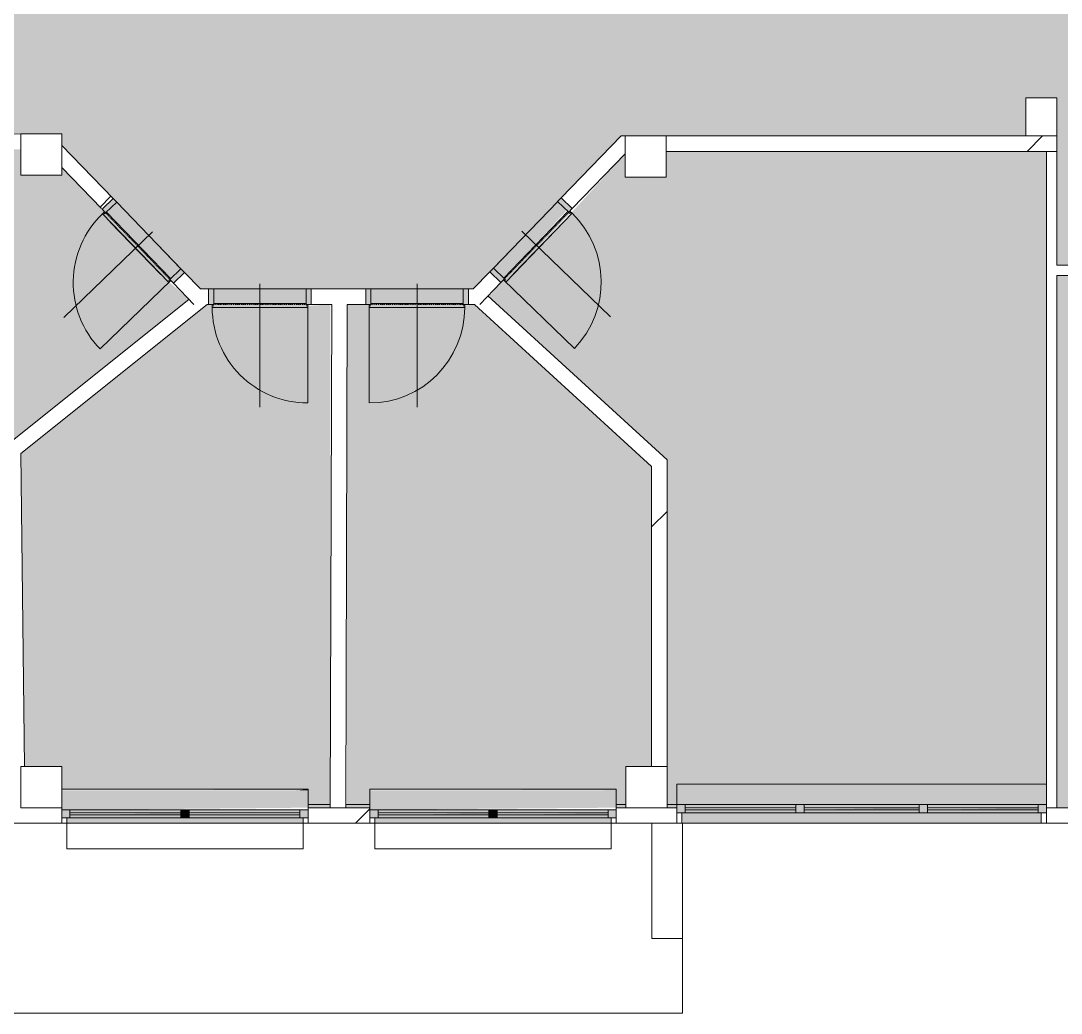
# Model space of a CAD drawing. Header units: millimetres. Extents: x -2861 to 222032, y -45352 to 20466.
# Drawn here: x 152210 to 162342, y -32078 to -22415 of the extents above; entities that cross this region are included whole.
import ezdxf

# ---------------------------------------------------------------- set-up
doc = ezdxf.new("R2010")
doc.units = ezdxf.units.MM
doc.linetypes.add('Čerchovaná se dvěma tečkami', pattern=[2.59, 1, -0.53, 0, -0.53, 0, -0.53])
for name, color, linetype, lineweight in [('A-DETL-THIN', 151, 'Continuous', 13), ('A-DOOR', 31, 'Continuous', 13), ('A-DOOR-FRAM', 31, 'Continuous', 25), ('A-FLOR', 192, 'Continuous', 13), ('A-GENM', 13, 'Continuous', 13), ('A-GLAZ', 151, 'Continuous', 13), ('A-WALL', 113, 'Continuous', 13), ('A-WALL-PATT', 111, 'Continuous', 35), ('Q-SPCQ', 91, 'Continuous', 13), ('S-COLS', 52, 'Continuous', 13)]:
    doc.layers.add(name, color=color, linetype=linetype, lineweight=lineweight)
pattern_1 = [(45, (92359, 0), (-4242.64, 4242.64), [])]

# ---------------------------------------------------------------- blocks, each defined once
blk = doc.blocks.new('DVERE_1k_oblozka - DD03_01_900x1970_koupelna-1549517-Mapka _ závislý 7')
at = {"layer": 'A-DOOR', "lineweight": 9}
h = blk.add_hatch(color=151, dxfattribs=at)
h.paths.add_polyline_path([(450, -72), (500, -72), (500, 78), (450, 78)])
h.paths.add_polyline_path([(-450, -72), (-450, 78), (-500, 78), (-500, -72)])
blk.add_hatch(color=151, dxfattribs=at).paths.add_polyline_path([(465, -102), (450, -62), (-450, -72), (-465, -102), (-118, -102)])
for p, q in [((0, 128), (0, -1072)), ((-500, 78), (-450, 78)), ((-500, -72), (-500, 78)), ((-450, 78), (-450, -72)), ((450, 78), (500, 78)), ((450, -72), (450, 78)), ((500, 78), (500, -72)), ((-450, -72), (-500, -72)), ((-465, -72), (-465, -1032)), ((-465, -87), (-450, -87)), ((-465, -102), (-465, -87)), ((-450, -62), (450, -62)), ((500, -72), (450, -72)), ((450, -87), (465, -87)), ((465, -102), (465, -72)), ((465, -87), (465, -102)), ((465, -102), (-465, -102)), ((355, -102), (-355, -102))]:
    blk.add_line(p, q, dxfattribs=at)
at = {"layer": 'A-DOOR', "linetype": 'Čerchovaná se dvěma tečkami', "lineweight": 9}
for p, q in [((-450, 78), (450, 78)), ((-450, -72), (450, -72))]:
    blk.add_line(p, q, dxfattribs=at)
at = {"layer": 'A-DOOR', "lineweight": 9}
blk.add_arc((-465, -102), 930, 270, 0, dxfattribs=at)
at = {"layer": 'A-DOOR-FRAM', "lineweight": 9}
for p, q in [((-500, 78), (-450, 78)), ((-450, 78), (-450, -72)), ((450, -72), (450, 78)), ((500, 78), (450, 78)), ((-450, -72), (-500, -72)), ((450, -72), (500, -72))]:
    blk.add_line(p, q, dxfattribs=at)
blk = doc.blocks.new('DVERE_1k_oblozka - DD03_01_900x1970_koupelna-1549516-Mapka _ závislý 7')
at = {"layer": 'A-DOOR', "lineweight": 9}
blk.add_hatch(color=151, dxfattribs=at).paths.add_polyline_path([(-465, 102), (-450, 62), (450, 72), (465, 102), (-385, 102)])
h = blk.add_hatch(color=151, dxfattribs=at)
h.paths.add_polyline_path([(-450, 72), (-500, 72), (-500, -78), (-450, -78)])
h.paths.add_polyline_path([(450, 72), (450, -78), (500, -78), (500, 72)])
for p, q in [((-465, 72), (-465, 1032)), ((0, -128), (0, 1072)), ((465, 102), (-465, 102)), ((-465, 102), (-465, 87)), ((355, 102), (-355, 102)), ((465, 87), (465, 102)), ((465, 102), (465, 72)), ((-450, 72), (-500, 72)), ((-500, 72), (-500, -78)), ((-465, 87), (-450, 87)), ((-450, -78), (-450, 72)), ((-450, 62), (450, 62)), ((450, 87), (465, 87)), ((500, 72), (450, 72)), ((450, 72), (450, -78)), ((500, -78), (500, 72)), ((-500, -78), (-450, -78)), ((450, -78), (500, -78))]:
    blk.add_line(p, q, dxfattribs=at)
at = {"layer": 'A-DOOR', "linetype": 'Čerchovaná se dvěma tečkami', "lineweight": 9}
for p, q in [((-450, 72), (450, 72)), ((-450, -78), (450, -78))]:
    blk.add_line(p, q, dxfattribs=at)
at = {"layer": 'A-DOOR', "lineweight": 9}
blk.add_arc((-465, 102), 930, 360, 90, dxfattribs=at)
at = {"layer": 'A-DOOR-FRAM', "lineweight": 9}
for p, q in [((-450, 72), (-500, 72)), ((-450, -78), (-450, 72)), ((450, 72), (450, -78)), ((450, 72), (500, 72)), ((-500, -78), (-450, -78)), ((500, -78), (450, -78))]:
    blk.add_line(p, q, dxfattribs=at)
blk = doc.blocks.new('DVERE_1k_oblozka - DD03_01_900x1970_koupelna-1549515-Mapka _ závislý 7')
at = {"layer": 'A-DOOR', "lineweight": 9}
h = blk.add_hatch(color=151, dxfattribs=at)
h.paths.add_polyline_path([(-500, -72), (-450, -72), (-450, 78), (-500, 78), (-500, -42)])
h.paths.add_polyline_path([(450, -72), (500, -72), (500, 78), (450, 78)])
blk.add_hatch(color=151, dxfattribs=at).paths.add_polyline_path([(-465, -102), (450, -87), (440, -62), (-450, -72), (-453, -90)])
for p, q in [((0, 128), (0, -1072)), ((-500, 78), (-450, 78)), ((-500, -72), (-500, 78)), ((-450, 78), (-450, -72)), ((450, 78), (500, 78)), ((450, -72), (450, 78)), ((500, 78), (500, -72)), ((-450, -72), (-500, -72)), ((-465, -72), (-465, -1032)), ((-465, -87), (-450, -87)), ((-465, -102), (-465, -87)), ((-465, -87), (-465, -102)), ((-450, -87), (-465, -87)), ((-450, -62), (450, -62)), ((-450, -87), (-450, -62)), ((450, -62), (450, -87)), ((500, -72), (450, -72)), ((450, -87), (465, -87)), ((465, -87), (450, -87)), ((465, -102), (465, -72)), ((465, -87), (465, -102)), ((465, -102), (465, -87)), ((465, -102), (-465, -102)), ((355, -102), (-355, -102))]:
    blk.add_line(p, q, dxfattribs=at)
at = {"layer": 'A-DOOR', "linetype": 'Čerchovaná se dvěma tečkami', "lineweight": 9}
for p, q in [((-450, 78), (450, 78)), ((-450, -72), (450, -72))]:
    blk.add_line(p, q, dxfattribs=at)
at = {"layer": 'A-DOOR', "lineweight": 9}
blk.add_arc((-465, -102), 930, 270, 0, dxfattribs=at)
at = {"layer": 'A-DOOR-FRAM', "lineweight": 9}
for p, q in [((-500, 78), (-450, 78)), ((-450, 78), (-450, -72)), ((450, -72), (450, 78)), ((500, 78), (450, 78)), ((-450, -72), (-500, -72)), ((450, -72), (500, -72))]:
    blk.add_line(p, q, dxfattribs=at)
blk = doc.blocks.new('DVERE_1k_oblozka - DD03_01_900x1970_koupelna-V61-Mapka _ závislý 7')
at = {"layer": 'A-DOOR', "lineweight": 9}
blk.add_hatch(color=151, dxfattribs=at).paths.add_polyline_path([(-465, 102), (-440, 62), (450, 72), (465, 102)])
h = blk.add_hatch(color=151, dxfattribs=at)
h.paths.add_polyline_path([(-500, 72), (-500, -78), (-450, -78), (-450, 72)])
h.paths.add_polyline_path([(450, 72), (450, -78), (500, -78), (500, 72)])
for p, q in [((-465, 72), (-465, 1032)), ((0, -128), (0, 1072)), ((465, 102), (-465, 102)), ((-465, 102), (-465, 87)), ((-465, 87), (-465, 102)), ((355, 102), (-355, 102)), ((465, 87), (465, 102)), ((465, 102), (465, 87)), ((465, 102), (465, 72)), ((-450, 72), (-500, 72)), ((-500, 72), (-500, -78)), ((-465, 87), (-450, 87)), ((-450, 87), (-465, 87)), ((-450, 87), (-450, 62)), ((-450, -78), (-450, 72)), ((-450, 62), (450, 62)), ((450, 62), (450, 87)), ((450, 87), (465, 87)), ((465, 87), (450, 87)), ((500, 72), (450, 72)), ((450, 72), (450, -78)), ((500, -78), (500, 65)), ((-500, -78), (-450, -78)), ((450, -78), (500, -78))]:
    blk.add_line(p, q, dxfattribs=at)
at = {"layer": 'A-DOOR', "linetype": 'Čerchovaná se dvěma tečkami', "lineweight": 9}
for p, q in [((-450, 72), (450, 72)), ((-450, -78), (450, -78))]:
    blk.add_line(p, q, dxfattribs=at)
at = {"layer": 'A-DOOR', "lineweight": 9}
blk.add_arc((-465, 102), 930, 360, 90, dxfattribs=at)
at = {"layer": 'A-DOOR-FRAM', "lineweight": 9}
for p, q in [((-450, 72), (-500, 72)), ((-450, -78), (-450, 72)), ((450, 72), (450, -78)), ((450, 72), (500, 72)), ((-500, -78), (-450, -78)), ((500, -78), (450, -78))]:
    blk.add_line(p, q, dxfattribs=at)
blk = doc.blocks.new('OKNO_3k_nadsvetlik - OKNO_3k_nadsvetlik_1850 x 1500-1975429-Mapka _ závislý 7')
at = {"layer": 'A-GLAZ', "lineweight": 9}
h = blk.add_hatch(color=256, dxfattribs=at)
h.paths.add_polyline_path([(1800, 25), (1800, 105), (1720, 105), (1720, 25)])
h.paths.add_polyline_path([(-1720, 25), (-1720, 105), (-1800, 100), (-1800, 25)])
h = blk.add_hatch(color=256, dxfattribs=at)
h.paths.add_polyline_path([(640, 25), (1720, 25), (1720, 55), (640, 55)])
h.paths.add_polyline_path([(-1367, 25), (-640, 25), (-640, 55), (-1720, 55), (-1720, 25)])
h.paths.add_polyline_path([(560, 25), (560, 55), (-560, 55), (-560, 25)])
h.paths.add_polyline_path([(-1367, 75), (-640, 75), (-640, 105), (-1720, 100), (-1720, 75)])
h.paths.add_polyline_path([(687, 75), (1720, 75), (1720, 105), (640, 105), (640, 75)])
h.paths.add_polyline_path([(560, 75), (560, 105), (-560, 105), (-560, 75)])
h = blk.add_hatch(color=256, dxfattribs=at)
h.paths.add_polyline_path([(-640, 25), (-560, 25), (-560, 105), (-640, 105)])
h.paths.add_polyline_path([(560, 25), (640, 25), (640, 105), (560, 105)])
h = blk.add_hatch(color=256, dxfattribs=at)
h.paths.add_polyline_path([(1720, 55), (1720, 75), (687, 55)])
h.paths.add_polyline_path([(560, 55), (560, 75), (-560, 55)])
at = {"layer": 'A-GLAZ', "color": 53, "lineweight": 9}
for p, q in [((-1800, 105), (-1720, 105)), ((-1800, 75), (-1800, 105)), ((-1720, 105), (-1720, 25)), ((-640, 105), (-560, 105)), ((-640, 25), (-640, 105)), ((-560, 105), (-560, 25)), ((560, 105), (640, 105)), ((560, 25), (560, 105)), ((640, 105), (640, 25)), ((1720, 105), (1800, 105)), ((1720, 25), (1720, 105)), ((-1800, 25), (-1750, 25)), ((-1720, 25), (-1800, 25)), ((-1750, 25), (-1750, -75)), ((-1720, 55), (-1720, 75)), ((-1720, 75), (-640, 75)), ((-640, 55), (-1720, 55)), ((-640, 75), (-640, 55)), ((-560, 25), (-640, 25)), ((-560, 55), (-560, 75)), ((-560, 75), (560, 75)), ((560, 55), (-560, 55)), ((560, 75), (560, 55)), ((640, 25), (560, 25)), ((640, 55), (640, 75)), ((640, 75), (1720, 75)), ((1720, 55), (640, 55)), ((1720, 75), (1720, 55)), ((1800, 25), (1720, 25)), ((1750, 25), (1800, 25)), ((1750, -75), (1750, 25))]:
    blk.add_line(p, q, dxfattribs=at)
at = {"layer": 'A-GLAZ', "color": 101, "lineweight": 9}
for p, q in [((-1720, 105), (-640, 105)), ((-560, 105), (560, 105)), ((640, 105), (1720, 105)), ((-640, 25), (-1720, 25)), ((560, 25), (-560, 25)), ((1720, 25), (640, 25))]:
    blk.add_line(p, q, dxfattribs=at)
at = {"layer": 'A-GLAZ', "color": 61, "lineweight": 9}
blk.add_line((1750, -76), (-1743, -76), dxfattribs=at)
at = {"layer": 'A-GLAZ', "color": 2, "lineweight": 9}
blk.add_line((1800, -76), (1750, -76), dxfattribs=at)
blk = doc.blocks.new('parapet s nosem_vnitní - parapet s nosem_vnitní-1280314-Mapka _ závislý 7')
at = {"layer": 'A-GENM', "lineweight": 9}
blk.add_hatch(color=151, dxfattribs=at).paths.add_polyline_path([(1720, 0), (1800, 0), (1800, 190), (-1800, 190), (-1800, 0), (687, 0)])
at = {"layer": 'A-GENM', "color": 101, "lineweight": 9}
for p, q in [((1800, 200), (-1800, 200)), ((-1800, 200), (-1800, 190)), ((1800, 200), (-1800, 200)), ((-1800, 0), (-1800, 190))]:
    blk.add_line(p, q, dxfattribs=at)
blk = doc.blocks.new('parapet_ext - parapet_ext-1802031-Mapka _ závislý 7')
at = {"layer": 'Q-SPCQ', "lineweight": 9}
blk.add_hatch(color=151, dxfattribs=at).paths.add_polyline_path([(560, -100), (1750, -100), (1750, 0), (-1750, 0), (-1743, -100), (-560, -100)])
at = {"layer": 'Q-SPCQ', "color": 101, "lineweight": 9}
blk.add_line((1750, -100), (-1743, -100), dxfattribs=at)
blk = doc.blocks.new('OKNO_2k_nadsvetlik - OKNO_2k_nadsvetlik 2400 x 1850-1972494-Mapka _ závislý 7')
at = {"layer": 'A-GLAZ', "lineweight": 9}
h = blk.add_hatch(color=256, dxfattribs=at)
h.paths.add_polyline_path([(1200, -25), (1196, 55), (1120, 55), (1120, -25), (1196, -25)])
h.paths.add_polyline_path([(-1200, -25), (-1120, -25), (-1120, 55), (-1200, 55)])
h = blk.add_hatch(color=256, dxfattribs=at)
h.paths.add_polyline_path([(-858, -25), (-40, -25), (-40, 5), (-1120, 5), (-1120, -25)])
h.paths.add_polyline_path([(1120, -25), (1120, 5), (40, 5), (40, -25), (169, -25)])
h.paths.add_polyline_path([(-1120, 25), (-40, 25), (-40, 55), (-1120, 55)])
h.paths.add_polyline_path([(40, 25), (1120, 25), (1120, 55), (40, 55)])
h = blk.add_hatch(color=256, dxfattribs=at)
h.paths.add_polyline_path([(-40, 5), (-40, 25), (-858, 5)])
h.paths.add_polyline_path([(1120, 5), (1120, 25), (169, 5)])
blk.add_hatch(color=256, dxfattribs=at).paths.add_polyline_path([(-40, -25), (40, -25), (40, 55), (-40, 55)])
for p, q in [((-1200, 55), (-1120, 55)), ((-1120, 55), (-1120, -25)), ((-1120, 55), (-40, 55)), ((-1120, 5), (-1120, 25)), ((-1120, 25), (-40, 25)), ((-40, 5), (-1120, 5)), ((-40, 55), (40, 55)), ((-40, -25), (-40, 55)), ((-40, 25), (-40, 5)), ((40, 55), (1120, 55)), ((40, 55), (40, -25)), ((40, 5), (40, 25)), ((40, 25), (1120, 25)), ((1120, 5), (40, 5)), ((1120, 55), (1200, 55)), ((1120, -25), (1120, 55)), ((1120, 25), (1120, 5)), ((-1200, -25), (-1150, -25)), ((-1120, -25), (-1200, -25)), ((-1150, -76), (-1200, -76)), ((-1150, -25), (-1150, -75)), ((-40, -25), (-1120, -25)), ((40, -25), (-40, -25)), ((1120, -25), (40, -25)), ((1200, -25), (1120, -25)), ((1150, -25), (1200, -25)), ((1150, -75), (1150, -25)), ((1200, -76), (1150, -76))]:
    blk.add_line(p, q, dxfattribs=at)
blk = doc.blocks.new('parapet s nosem_vnitní - parapet s nosem_vnitní-1280360-Mapka _ závislý 7')
at = {"layer": 'A-GENM', "lineweight": 9}
blk.add_hatch(color=151, dxfattribs=at).paths.add_polyline_path([(-1200, 0), (1200, 20), (1196, 190), (-1200, 190), (-1200, 20)])
for p, q in [((1200, 200), (-1200, 200)), ((-1200, 200), (-1200, 190)), ((1200, 200), (-1200, 200)), ((-1200, 20), (-1200, 190)), ((1200, 190), (1200, 200)), ((1200, 190), (1200, 20))]:
    blk.add_line(p, q, dxfattribs=at)
blk = doc.blocks.new('parapet_ext - parapet_ext-1802161-Mapka _ závislý 7')
at = {"layer": 'Q-SPCQ', "lineweight": 9}
blk.add_hatch(color=151, dxfattribs=at).paths.add_polyline_path([(1150, -50), (1150, 0), (-1150, 0), (-1150, -50), (1120, -50)])
for p, q in [((-1150, -300), (-1150, -51)), ((1150, -51), (1150, -300)), ((1150, -300), (-1150, -300))]:
    blk.add_line(p, q, dxfattribs=at)
blk = doc.blocks.new('OKNO_2k_nadsvetlik - OKNO_2k_nadsvetlik 2400 x 1850-V96-Mapka _ závislý 7')
at = {"layer": 'A-GLAZ', "lineweight": 9}
h = blk.add_hatch(color=256, dxfattribs=at)
h.paths.add_polyline_path([(-1120, -25), (-1120, 55), (-1200, 55), (-1200, -25)])
h.paths.add_polyline_path([(1120, -25), (1200, -25), (1200, 55), (1120, 55)])
h = blk.add_hatch(color=256, dxfattribs=at)
h.paths.add_polyline_path([(-938, -25), (-40, -25), (-40, 5), (-1120, 5), (-1120, -25)])
h.paths.add_polyline_path([(1120, -25), (1115, 5), (40, 5), (40, -25), (1115, -25)])
h.paths.add_polyline_path([(-1120, 25), (-40, 25), (-40, 55), (-1120, 55)])
h.paths.add_polyline_path([(40, 25), (1120, 25), (1115, 55), (40, 55)])
h = blk.add_hatch(color=256, dxfattribs=at)
h.paths.add_polyline_path([(-40, 5), (-40, 25), (-938, 5)])
h.paths.add_polyline_path([(1120, 5), (1115, 25), (1115, 5)])
blk.add_hatch(color=256, dxfattribs=at).paths.add_polyline_path([(-40, -25), (40, -25), (40, 55), (-40, 55)])
for p, q in [((-1200, 55), (-1120, 55)), ((-1120, 55), (-1120, -25)), ((-1120, 55), (-40, 55)), ((-1120, 5), (-1120, 25)), ((-1120, 25), (-40, 25)), ((-40, 5), (-1120, 5)), ((-40, 55), (40, 55)), ((-40, -25), (-40, 55)), ((-40, 25), (-40, 5)), ((40, 55), (1120, 55)), ((40, 55), (40, -25)), ((40, 5), (40, 25)), ((40, 25), (1120, 25)), ((1120, 5), (40, 5)), ((1120, 55), (1200, 55)), ((1120, -25), (1120, 55)), ((1120, 25), (1120, 5)), ((-1200, -25), (-1150, -25)), ((-1120, -25), (-1200, -25)), ((-1150, -76), (-1200, -76)), ((-1150, -25), (-1150, -75)), ((-40, -25), (-1120, -25)), ((40, -25), (-40, -25)), ((1120, -25), (40, -25)), ((1200, -25), (1120, -25)), ((1150, -25), (1200, -25)), ((1150, -75), (1150, -25)), ((1200, -76), (1150, -76))]:
    blk.add_line(p, q, dxfattribs=at)
blk = doc.blocks.new('parapet s nosem_vnitní - parapet s nosem_vnitní-V97-Mapka _ závislý 7')
at = {"layer": 'A-GENM', "lineweight": 9}
for points in [[(-938, 0), (1200, 20), (1200, 190), (-1199, 190), (-1199, 0), (-1120, 0)], [(1200, 190), (1200, 200), (1115, 190)]]:
    blk.add_hatch(color=151, dxfattribs=at).paths.add_polyline_path(points)
for p, q in [((1200, 200), (-1199, 200)), ((1200, 200), (-1199, 200)), ((1200, 190), (1200, 200)), ((1200, 190), (1200, 20))]:
    blk.add_line(p, q, dxfattribs=at)
blk = doc.blocks.new('Betonový čtvercový sloup - 400 x 400-1829111-Mapka _ závislý 7')
at = {"layer": 'S-COLS', "lineweight": 9}
h = blk.add_hatch(dxfattribs=at)
h.set_pattern_fill('FP_172', color=256, style=0, pattern_type=2)
h.set_pattern_definition([(45, (-65944, 29877), (-7184.2, 7184.2), []), (45, (-63071, 29877), (-7184.2, 7184.2), []), (45, (-57323, 29877), (-4310.5, 10057.9), [4064, -2032, 67.06, -1964.94])])
h.paths.add_polyline_path([(200, -200), (200, 200), (-200, 200), (-200, -200)])
for p, q in [((200, 200), (-200, 200)), ((-200, 200), (-200, -200)), ((200, -200), (200, 200)), ((-200, -200), (200, -200))]:
    blk.add_line(p, q, dxfattribs=at)
blk = doc.blocks.new('Betonový čtvercový sloup - 400 x 400-V174-Mapka _ závislý 7')
at = {"layer": 'S-COLS', "lineweight": 9}
h = blk.add_hatch(dxfattribs=at)
h.set_pattern_fill('FP_174', color=256, style=0, pattern_type=2)
h.set_pattern_definition([(45, (-60051, 29877), (-7184.2, 7184.2), []), (45, (-57177, 29877), (-7184.2, 7184.2), []), (45, (-51429, 29877), (-4310.5, 10057.9), [4064, -2032, 67.06, -1964.94])])
h.paths.add_polyline_path([(200, -200), (200, 200), (-200, 200), (-200, -200)])
for p, q in [((200, 200), (-200, 200)), ((-200, 200), (-200, -200)), ((200, -200), (200, 200)), ((-200, -200), (200, -200))]:
    blk.add_line(p, q, dxfattribs=at)
blk = doc.blocks.new('Betonový čtvercový sloup - 400 x 400-V175-Mapka _ závislý 7')
at = {"layer": 'S-COLS', "lineweight": 9}
h = blk.add_hatch(dxfattribs=at)
h.set_pattern_fill('FP_175', color=256, style=0, pattern_type=2)
h.set_pattern_definition([(45, (-65937, 23737), (-7184.2, 7184.2), []), (45, (-63063, 23737), (-7184.2, 7184.2), []), (45, (-57316, 23737), (-4310.5, 10057.9), [4064, -2032, 67.06, -1964.94])])
h.paths.add_polyline_path([(200, -200), (200, 200), (-200, 200), (-200, -200)])
for p, q in [((200, 200), (-200, 200)), ((-200, 200), (-200, -200)), ((200, -200), (200, 200)), ((-200, -200), (200, -200))]:
    blk.add_line(p, q, dxfattribs=at)
blk = doc.blocks.new('Betonový čtvercový sloup - 400 x 400-V176-Mapka _ závislý 7')
at = {"layer": 'S-COLS', "lineweight": 9}
h = blk.add_hatch(dxfattribs=at)
h.set_pattern_fill('FP_176', color=256, style=0, pattern_type=2)
h.set_pattern_definition([(45, (-60051, 23717), (-7184.2, 7184.2), []), (45, (-57177, 23717), (-7184.2, 7184.2), []), (45, (-51429, 23717), (-4310.5, 10057.9), [4064, -2032, 67.06, -1964.94])])
h.paths.add_polyline_path([(200, -200), (200, 200), (-200, 200), (-200, -200)])
for p, q in [((200, 200), (-200, 200)), ((-200, 200), (-200, -200)), ((200, -200), (200, 200)), ((-200, -200), (200, -200))]:
    blk.add_line(p, q, dxfattribs=at)

msp = doc.modelspace()

# ---------------------------------------------------------------- hatches: boundary and pattern name
at = {"layer": 'A-FLOR'}
h = msp.add_hatch(color=151, dxfattribs=at)
h.paths.add_polyline_path([(164098.8, -30076.6), (164098.8, -29535.6), (164498.8, -29535.6), (164498.8, -24894.3), (163708.8, -24909.3), (163706.6, -24924.3), (162908.8, -24909.3), (162893.8, -24894.3), (162298.8, -24894.3), (162298.8, -30076.6), (162789, -30076.6), (162789, -29899.5), (163989, -29906.6), (163989, -30076.6)])
h.paths.add_polyline_path([(149459.7, -30046.6), (149608.8, -30046.6), (149608.8, -29896.9), (152008.8, -29906.6), (152008.8, -30046.6), (152099.4, -30046.6), (152059.3, -26558.1), (153848.3, -25126.8), (153650.2, -24954.6), (153629.5, -24943.5), (153025.5, -24295.7), (153025.2, -24274.5), (152609.7, -23844.3), (152609.7, -23917.4), (152209.7, -23917.4), (152208, -23667.4), (149459.7, -23699.3), (149459.7, -29906.6)])
h.paths.add_polyline_path([(146608.8, -30046.6), (146608.8, -29901.6), (147508.8, -29906.6), (147508.8, -30046.6), (147808.8, -30046.6), (147808.8, -29899.5), (149008.8, -29906.6), (149008.8, -30046.6), (149309.7, -30046.6), (149309.7, -23684), (148592.2, -23708.3), (148587, -23718.2), (147687, -23703.2), (147686.9, -23693.3), (146520.6, -23700), (146520.6, -23970), (146100.6, -23970), (146100.6, -24139.3), (146179.2, -24139.3), (146170.6, -25639.3), (146100.6, -25639.3), (146100.6, -29535.6), (146500.6, -29535.6), (146519.2, -30046.6)])
h.paths.add_polyline_path([(155008.8, -30046.6), (155223.9, -30046.6), (155223.8, -25176.6), (154988.8, -25191.6), (154988.8, -25206.6), (154088.8, -25191.6), (154073.8, -25176.6), (154038.8, -25176.6), (154026.2, -25176.6), (152210.2, -26629.6), (152249.7, -29676.6), (152609.7, -29676.6), (152609.7, -29896.9), (155008.8, -29906.6)])
h.paths.add_polyline_path([(158503.5, -30046.6), (158598.8, -30046.6), (158598.8, -29846.9), (162198.8, -29846.9), (162198.8, -23686.6), (158496, -23686.6), (158496, -23936.6), (158096, -23936.6), (158096, -23710.4), (157567.1, -24289.8), (157557.1, -24311.6), (156931.9, -24937.4), (156906.7, -24941.9), (156767.3, -25101.6), (158503.5, -26688.5), (158503.5, -29856.6)])
h.paths.add_polyline_path([(155608.8, -30046.6), (155608.8, -29896.9), (158008.8, -29906.6), (158008.8, -30046.6), (158103.5, -30046.6), (158103.5, -29676.6), (158353.5, -29676.6), (158353.5, -26754.6), (156616.4, -25176.6), (156518.8, -25191.6), (156518.8, -25206.6), (155618.8, -25191.6), (155603.8, -25176.6), (155387.4, -25176.6), (155387.4, -30046.6)])
h.paths.add_polyline_path([(187968.8, -28719.3), (188098.8, -28719.3), (188098.8, -28319.3), (188498.8, -28319.3), (188498.8, -25308.2), (184068.3, -25276.5), (184082.8, -25291.4), (183168, -25266.7), (183152.9, -25251.5), (182483.8, -25251.7), (182483.8, -28719.3), (182548.8, -28719.3), (182548.8, -28639.6), (184948.8, -28649.3), (184948.8, -28719.3), (185548.8, -28719.3), (185548.8, -28642.2), (186748.8, -28649.3), (186748.8, -28719.3), (187068.8, -28719.3), (187068.8, -28644.3), (187968.8, -28649.3)])
h.paths.add_polyline_path([(179208.8, -28719.3), (179498.8, -28719.3), (179498.8, -28639.6), (181898.8, -28649.3), (181898.8, -28719.3), (182083.8, -28719.3), (182083.8, -28319.3), (182333.8, -28319.3), (182333.8, -24431.8), (179208.8, -24431.8), (179223.8, -24859.3), (179238.8, -24859.3), (179223.8, -25759.3), (179208.8, -25774.3), (179208.8, -28649.3)])
h.paths.add_polyline_path([(175958.8, -28719.3), (176083.8, -28719.3), (176083.8, -28319.3), (176483.8, -28319.3), (176489, -28719.3), (176598.8, -28719.3), (176598.8, -28639.6), (178998.8, -28649.3), (178998.8, -28719.3), (179058.8, -28719.3), (179058.8, -25759.3), (179198.8, -25759.3), (179194.2, -24859.3), (179058.8, -24859.3), (179058.8, -24281.8), (179085.9, -24281.8), (178246.8, -23477.1), (178334.8, -23367.5), (177694.1, -22753.1), (177597.2, -22854.1), (177420.1, -22684.3), (176089.1, -22684.3), (176089.1, -22434.3), (175709.1, -22434.3), (175709.1, -22294.3), (174909.1, -22294.3), (174909.1, -22434.3), (173863.8, -22434.3), (173863.8, -22294.3), (173063.8, -22294.3), (173063.8, -22434.3), (172678.8, -22434.3), (172678.8, -22684.3), (172383.8, -22684.3), (172383.8, -28589.6), (175958.8, -28599.3)])
h.paths.add_polyline_path([(171758.8, -28719.3), (172283.8, -28719.3), (172283.8, -23677.1), (171667.9, -23682.1), (171682.3, -23696.9), (170867.6, -23668), (170852.4, -23652.8), (170487.5, -23652.2), (170487.5, -23956.6), (170059.3, -23956.6), (170048.8, -26077.4), (170048.8, -28319.3), (170448.8, -28319.3), (170448.8, -28719.3), (170558.8, -28719.3), (170558.8, -28642.2), (171758.8, -28649.3)])
h.paths.add_polyline_path([(184068.3, -25251.2), (184069.7, -25111.2), (188498.8, -25158.2), (188498.8, -24364.3), (188420.2, -24364.3), (188428.8, -22864.3), (188498.8, -22864.3), (188498.8, -22684.3), (188098.8, -22684.3), (188098.5, -22468.2), (184056, -22420.6), (183880.8, -22682.2), (183882.9, -22691.6), (183305.5, -23401.6), (183289.2, -23405.3), (182483.8, -24439.5), (182483.8, -25094.4), (183169.8, -25101.7), (183169.8, -25241.7), (184068.2, -25251.2)])
h.paths.add_polyline_path([(164758.8, -25069.3), (164758.8, -24889.3), (169948.8, -24889.3), (169946.7, -23646.6), (164599.1, -23646.6), (164599.2, -24889.3), (164749.1, -24894.3), (164756.1, -25019.3)])
h.paths.add_polyline_path([(156568.8, -25026.6), (156627, -25015.6), (158055.3, -23536.6), (161998.8, -23536.6), (161998.8, -23166.6), (162298.8, -23166.6), (162298.8, -24794.3), (164498.8, -24794.3), (164498.8, -23937.5), (164099.2, -23937.5), (164099.2, -23527.5), (165696.3, -23527.4), (165696.3, -22376.5), (169336.3, -22376.5), (169336.7, -21816.5), (170396.3, -21816.5), (170389.5, -23436.6), (169957.5, -23436.6), (169957.5, -23536.6), (170869.6, -23553.1), (170869.6, -23643), (171668.2, -23643), (171669.5, -23566.6), (172283.8, -23567.5), (172283.8, -22684.3), (172258.8, -22684.3), (172258.8, -22234.3), (172678.8, -22234.3), (172678.8, -22284.3), (173063.8, -22269.3), (173063.8, -22254.3), (173863.8, -22269.3), (173878.8, -22284.3), (174909.1, -22269.3), (174909.1, -22254.3), (175709.1, -22269.3), (175724.1, -22284.3), (176489.1, -22284.3), (176489.1, -22534.3), (177480.4, -22534.3), (177711.4, -22735.1), (177733.1, -22735.1), (178361, -23358), (178361, -23378.8), (179302.6, -24281.8), (182416.5, -24281.8), (183200.9, -23303), (183311.5, -23360.3), (183828.4, -22668.2), (183740.1, -22582.1), (183891, -22354.9), (183897.7, -21754.2), (183987.7, -21754.2), (183987.7, -20955.1), (183906.6, -20954.2), (183907.1, -20379.5), (183873.4, -20379.1), (183873.4, -19225.7), (183848.4, -19225.7), (183848.4, -19175.3), (183773.6, -19175.3), (183758.6, -18955.3), (183743.6, -18955.3), (183758.6, -18355.3), (183773.6, -18340.3), (183773.6, -17238.3), (180825.1, -17238.3), (180824.6, -17408.3), (179799, -17408.3), (179799, -17535.4), (178599, -17528.3), (178599, -17408.3), (178360.7, -17408.3), (178385.5, -20310.9), (177598.9, -20303.3), (177598.9, -20200.9), (176798.9, -20200.9), (176798.9, -20310.9), (173408.3, -20331.7), (172349, -20353.9), (172349, -20188), (171959, -20188), (171959, -20098), (171159, -20098), (171159, -20188), (170119, -20188), (170112.5, -17808.3), (169986, -17808.3), (169986, -17238.3), (167734.4, -17238.3), (167749.4, -17851.9), (167764.4, -17851.9), (167749.4, -18651.9), (167734.4, -18666.9), (167749.4, -19775.4), (167764.4, -19775.4), (167749.4, -20375.4), (167734.4, -20390.4), (167734.4, -20656.9), (165631.6, -20656.9), (165631.6, -20280.9), (165482.7, -20295.9), (165482.7, -20310.9), (164882.7, -20295.9), (164867.7, -20280.9), (164468.6, -20280.9), (164468.6, -21508.2), (163816, -21523.2), (163816, -21538.2), (163216, -21523.2), (163201, -21508.2), (161486, -21523.2), (161501, -21538.2), (160886, -21523.2), (160871, -21508.2), (160736, -21523.2), (160736, -21748.2), (159872.1, -21748.2), (159872.1, -21658.2), (158972.1, -21658.2), (158972.1, -21748.2), (155782, -21748.2), (154159.7, -20300.6), (154159.7, -18728.2), (153886.6, -18728.2), (153886.6, -18805.2), (152686.6, -18798.2), (152686.6, -18728.2), (152609.7, -18728.2), (152609.7, -20625.8), (152519.7, -20625.8), (152519.7, -21425.8), (152609.7, -21425.8), (152609.7, -21715.8), (147689.7, -21715.8), (147686.9, -22135.8), (146100.6, -22135.8), (146100.6, -22265.8), (145860.6, -22265.8), (145871.6, -23165.8), (146100.6, -23165.8), (146106.6, -23552.4), (147686.1, -23543.6), (147689.7, -23683.3), (148586.8, -23678.2), (148587, -23538.2), (150481.3, -23527.3), (150481.3, -23362.9), (150705.4, -23361.6), (150706.4, -23526), (152609.7, -23517.4), (152609.7, -23628.3), (153960, -25026.6), (156548.8, -25026.6)])
h.paths.add_polyline_path([(182498.8, -22689.3), (182098.8, -22689.3), (182098.8, -22289.3), (182498.8, -22289.3)])
h.paths.add_polyline_path([(184056, -22420.6), (184055.6, -22388.8), (184042.8, -22401)])
h.paths.add_polyline_path([(188098.8, -22318.2), (188098.8, -22284.3), (188498.8, -22269.9), (188498.8, -20426.5), (186981.7, -20479.4), (184012.3, -20443), (184021.8, -20955.2), (184036.6, -20955.2), (184012.7, -21755.5), (183997.5, -21770.6), (183997.1, -22269.9), (188083.5, -22318)])
h.paths.add_polyline_path([(160636, -21648.2), (160636, -18728.2), (159856.6, -18728.2), (159856.6, -18805.2), (158656.6, -18798.2), (158656.6, -18728.2), (158496, -18728.2), (158496, -19128.2), (158096, -19128.2), (158096, -18728.2), (157756.6, -18728.2), (157756.6, -18805.2), (156556.6, -18798.2), (156556.6, -18728.2), (155656.6, -18728.2), (155656.6, -18805.2), (154456.6, -18798.2), (154456.6, -18728.2), (154309.7, -18728.2), (154309.7, -20233.4), (155839.2, -21598.2), (158627.1, -21618.2), (158627.1, -21648.2), (158972.1, -21633.2), (158972.1, -21618.2), (159872.1, -21633.2), (159887.1, -21648.2), (159922.1, -21648.2)])
h.paths.add_polyline_path([(150809.7, -21565.8), (152509.7, -21565.4), (152494.7, -21425.8), (152479.7, -21425.8), (152494.7, -20625.8), (152509.7, -20610.8), (152509.7, -19128.2), (152209.7, -19128.2), (152209.7, -18728.2), (150809.7, -18728.2), (150816.6, -20311.1), (150834.7, -20311.1), (150816.6, -20411.9), (150809.7, -20411.9), (150809.7, -21565.4)])
h.paths.add_polyline_path([(160886, -21498.2), (161486, -21498.2), (161501, -21408.2), (162286, -21408.2), (162286, -19988.2), (161486, -20003.2), (161486, -20018.2), (160886, -20003.2), (160871, -19988.2), (160736, -20003.2), (160736, -21408.2), (160886, -21408.2)])
h.paths.add_polyline_path([(163216, -21498.2), (163816, -21498.2), (163816, -21408.2), (163961, -21408.2), (163948.5, -19988.2), (163816, -20003.2), (163816, -20018.2), (163216, -20003.2), (163201, -19988.2), (162386, -19988.2), (162386, -21408.2), (163216, -21408.2)])
h.paths.add_polyline_path([(164169.1, -21408.2), (164388.3, -21408.2), (164368.6, -20280.9), (164061, -20280.9), (164061, -21408.2)])
h.paths.add_polyline_path([(166636.6, -20556.9), (167634.4, -20556.9), (167634.4, -20375.4), (167724.4, -20375.4), (167724.4, -19775.4), (167634.4, -19775.4), (167634.4, -19336.9), (166636.6, -19336.9), (166651.6, -19791.9), (166666.6, -19791.9), (166651.6, -20391.9), (166636.6, -20402), (166636.6, -20441.9)])
h.paths.add_polyline_path([(165731.6, -20556.9), (166536.6, -20556.9), (166536.6, -20391.9), (166626.6, -20391.9), (166626.6, -19791.9), (166536.6, -19791.9), (166536.6, -19336.9), (165731.6, -19336.9), (165731.6, -20441.9)])
h.paths.add_polyline_path([(186981.7, -20379.4), (188498.8, -20315.3), (186785.6, -20329.1), (186809.2, -20377.3)])
h.paths.add_polyline_path([(165193.1, -20270.9), (165482.7, -20270.9), (165482.7, -20180.9), (165631.6, -20180.9), (165631.6, -19236.9), (166041.6, -19236.9), (166041.6, -17626.9), (164474.5, -17626.9), (164474.5, -17888.3), (164075, -17888.3), (164099.2, -18728.2), (164599.2, -18728.2), (164599.2, -18867.5), (164733.8, -18867.5), (164748.8, -20180.9), (164882.7, -20180.9), (164882.7, -20270.9)])
h.paths.add_polyline_path([(172469, -20231.3), (174395.2, -20190.9), (174395.2, -17408.3), (174110.7, -17408.3), (174110.7, -17535.4), (172910.7, -17528.3), (172910.7, -17408.3), (172310.7, -17408.3), (172310.7, -17535.4), (171110.7, -17528.3), (171110.7, -17408.3), (170609, -17408.3), (170609, -20088), (171159, -20073), (171159, -20058), (171959, -20073), (171974, -20088), (172469, -20088), (172469, -20191)])
h.paths.add_polyline_path([(176783.9, -20190.9), (176798.9, -20175.9), (176798.9, -20160.9), (177598.9, -20175.9), (177613.9, -20190.9), (178025.2, -20190.9), (178026.2, -20053.3), (178209.2, -20051.2), (178185.7, -17408.3), (177969, -17408.3), (177969, -17535.4), (176769, -17528.3), (176769, -17408.3), (176448.3, -17408.3), (176448.3, -17808.3), (176048.3, -17808.3), (176048.3, -17408.3), (175919, -17408.3), (175919, -17535.4), (174719, -17528.3), (174719, -17408.3), (174495.2, -17408.3), (174495.2, -20190.9), (176748.9, -20190.9)])
h.paths.add_polyline_path([(164568.1, -20180.9), (164633.8, -20180.9), (164633.8, -18967.5), (164599.2, -18967.5), (164599.2, -19138.2), (164099.2, -19138.2), (164078.9, -18967.5), (163878.9, -18967.5), (163878.9, -18728.2), (163648.6, -18733.3), (163648.6, -18805.2), (162498.6, -18798.2), (162498.6, -18728.2), (162386, -18728.2), (162386, -19888.2), (164061, -19888.2), (164061, -20180.9), (164468.6, -20180.9)])
h.paths.add_polyline_path([(162136, -19888.2), (162136, -18728.2), (161956.6, -18728.2), (161956.6, -18805.2), (160756.6, -18798.2), (160736, -19888.2), (161536, -19888.2)])
h.paths.add_polyline_path([(166141.6, -19236.9), (167634.4, -19236.9), (167634.4, -18651.9), (167724.4, -18651.9), (167724.4, -17851.9), (167634.4, -17851.9), (167634.4, -17626.9), (166141.6, -17626.9), (166141.6, -19181.1)])
h.paths.add_polyline_path([(149120.6, -19113.6), (150709.7, -19105.4), (150709.7, -19071.9), (147917.9, -19113.6), (148762.8, -19113.6)])
h.paths.add_polyline_path([(183783.6, -18955.3), (183873.4, -18955.3), (183873.4, -18355.3), (183783.6, -18355.3)])
h.paths.add_polyline_path([(146520.6, -18911.2), (150709.7, -18871.9), (150709.7, -18728.2), (146520.6, -18730), (146520.6, -18909.7)])
h.paths.add_polyline_path([(188098.8, -17927.7), (188498.8, -17927.7), (188498.8, -17888.3), (188098.8, -17888.3), (188098.8, -17488.3), (183873.6, -17488.3), (183873.6, -17927.7), (187644.3, -17927.7)])
h.paths.add_polyline_path([(182485, -17888.3), (182085, -17866.2), (182085, -17488.3), (182485, -17488.3), (182485, -17880)])
h.paths.add_polyline_path([(165193.1, -17526.9), (167634.4, -17526.9), (167634.4, -17238.3), (164072.1, -17251.3), (164074.5, -17488.3), (164474.5, -17488.3), (164474.5, -17526.9)])
h = msp.add_hatch(color=151, dxfattribs=at)
h.paths.add_polyline_path([(146608.8, -30076.6), (146608.8, -30046.6), (146500.6, -30051.6), (146500.6, -30076.6)])
h.paths.add_polyline_path([(147808.8, -30076.6), (147808.8, -30046.6), (147508.8, -30046.6), (147508.8, -30076.6)])
h.paths.add_polyline_path([(149608.8, -30076.6), (149608.8, -30046.6), (149459.7, -30046.6), (149459.7, -30076.6)])
h.paths.add_polyline_path([(149008.8, -30076.6), (149309.7, -30076.6), (149309.7, -30046.6), (149008.8, -30046.6)])
h.paths.add_polyline_path([(152099.7, -30076.6), (152099.4, -30046.6), (152008.8, -30051.7), (152008.8, -30076.6), (152059.3, -30076.6)])
h.paths.add_polyline_path([(152209.7, -30076.6), (152209.7, -30075.3), (152099.7, -30076.6)])
h.paths.add_polyline_path([(158103.5, -30076.6), (158103.5, -30046.6), (158008.8, -30051.7), (158008.8, -30076.6)])
h.paths.add_polyline_path([(158598.8, -30076.6), (158598.8, -30046.6), (158503.5, -30051.7), (158503.5, -30076.6)])
h.paths.add_polyline_path([(155223.8, -30076.6), (155223.8, -30076.4), (155223.8, -30046.6), (155008.8, -30046.6), (155008.8, -30076.6)])
h.paths.add_polyline_path([(155387.4, -30076.6), (155608.8, -30076.6), (155608.8, -30046.6), (155373.9, -30046.6), (155373.8, -30076.6)])
at = {"layer": 'A-WALL'}
for points in [[(153668.3, -24926.1), (153769, -24828.8), (153140.5, -24184.7), (153049.8, -24285.6), (153661.1, -24918.6)], [(156913.9, -24920), (157527.1, -24261), (157438.4, -24175.4), (156813.2, -24822.8), (156904.4, -24910.9)], [(154122.8, -25166.6), (154988.8, -25166.6), (154988.8, -25026.6), (154088.8, -25026.6), (154088.8, -25166.6)], [(156518.8, -25166.6), (156518.8, -25026.6), (155618.8, -25026.6), (155618.8, -25166.6), (155951.1, -25166.6)]]:
    msp.add_hatch(color=151, dxfattribs=at).paths.add_polyline_path(points)
at = {"layer": 'A-WALL-PATT', "lineweight": 9}
h = msp.add_hatch(dxfattribs=at)
h.set_pattern_fill('FP_73', color=256, style=0, pattern_type=2)
h.set_pattern_definition(pattern_1)
h.paths.add_polyline_path([(162298.8, -23686.6), (162298.8, -23536.6), (158496, -23536.6), (158496, -23686.6), (162198.8, -23686.6)])
h.paths.add_polyline_path([(157910.5, -23686.6), (158096, -23686.6), (158096, -23536.6), (158055.3, -23536.6)])
h = msp.add_hatch(dxfattribs=at)
h.set_pattern_fill('FP_73', color=256, style=0, pattern_type=2)
h.set_pattern_definition(pattern_1)
h.paths.add_polyline_path([(153751.5, -25026.6), (153960, -25026.6), (153803.8, -24864.8), (153695.9, -24969)])
h.paths.add_polyline_path([(153001.2, -24249.7), (153109.1, -24145.5), (152645, -23664.9), (152609.7, -23665.1), (152609.7, -23844.3), (152995.5, -24243.7)])
h = msp.add_hatch(dxfattribs=at)
h.set_pattern_fill('FP_73', color=256, style=0, pattern_type=2)
h.set_pattern_definition(pattern_1)
h.paths.add_polyline_path([(158353.5, -29676.6), (158503.5, -29676.6), (158503.5, -26688.5), (158353.5, -26551.4), (158353.5, -29483.9)])
h = msp.add_hatch(dxfattribs=at)
h.set_pattern_fill('FP_73', color=256, style=0, pattern_type=2)
h.set_pattern_definition(pattern_1)
h.paths.add_polyline_path([(163989, -30226.6), (164498.8, -30226.6), (164498.8, -30076.6), (163989, -30076.6)])
h.paths.add_polyline_path([(155008.8, -30226.6), (155608.8, -30226.6), (155608.8, -30076.6), (155008.8, -30076.6)])
h.paths.add_polyline_path([(158008.8, -30226.6), (158598.8, -30226.6), (158598.8, -30076.6), (158008.8, -30076.6)])
h.paths.add_polyline_path([(162198.8, -30226.6), (162789, -30226.6), (162789, -30076.6), (162198.8, -30076.6)])
h.paths.add_polyline_path([(152008.8, -30226.6), (152608.8, -30226.6), (152608.8, -30076.6), (152008.8, -30076.6)])
h.paths.add_polyline_path([(149008.8, -30226.6), (149608.8, -30226.6), (149608.8, -30076.6), (149008.8, -30076.6)])
h.paths.add_polyline_path([(147508.8, -30226.6), (147808.8, -30226.6), (147808.8, -30076.6), (147508.8, -30076.6)])
h.paths.add_polyline_path([(146608.8, -30226.6), (146608.8, -30076.6), (146100.6, -30076.6), (146100.6, -30226.6), (146255.6, -30226.6)])
h = msp.add_hatch(dxfattribs=at)
h.set_pattern_fill('FP_125', color=256, angle=45, style=0, pattern_type=2)
h.set_pattern_definition([(135, (158655.6, -27915), (-5747, -5747), []), (90, (155963.4, -18757.4), (-5747.4, 5747.4), [1016, -10478.7]), (135, (155963.4, -17741.4), (-5747.4, -5747.4), [1016, -7112]), (180, (155245, -17023), (-5747.4, -5747.4), [1016, -10478.7]), (225, (154229, -17023), (5747.4, -5747.4), [1016, -7112]), (90, (153510.6, -18757.4), (-5747.4, 5747.4), [1016, -10478.7]), (135, (154229, -19476), (-5747.4, -5747.4), [1016, -7112]), (180, (155245, -19476), (-5747.4, -5747.4), [1016, -10478.7]), (225, (155963.4, -18757.4), (5747.4, -5747.4), [1016, -7112]), (135, (152582, -16094), (-5747.4, -5747.4), [2032, -6096])])
h.paths.add_polyline_path([(158598.8, -31351.6), (158655.6, -31351.6), (158655.6, -30226.6), (158355.6, -30226.6), (158355.6, -31351.6)])
at = {"layer": 'S-COLS', "lineweight": 9}
h = msp.add_hatch(dxfattribs=at)
h.set_pattern_fill('FP_130', color=256, style=0, pattern_type=2)
h.set_pattern_definition([(45, (92359, 0), (-7184.2, 7184.2), []), (45, (95233, 0), (-7184.2, 7184.2), []), (45, (100980, 0), (-4310.5, 10057.9), [4064, -2032, 67.06, -1964.94])])
h.paths.add_polyline_path([(161998.8, -23536.6), (162298.8, -23536.6), (162298.8, -23166.6), (161998.8, -23166.6)])

# ---------------------------------------------------------------- linework, layer by layer
at = {"layer": 'A-DETL-THIN', "lineweight": 9}
msp.add_line((145850.6, -30226.6), (164748.8, -30226.6), dxfattribs=at)
at = {"layer": 'A-FLOR', "lineweight": 9}
for p, q in [((155223.9, -30046.6), (155008.8, -30046.6)), ((155608.8, -30046.6), (155373.9, -30046.6)), ((158103.5, -30046.6), (158008.8, -30046.6)), ((158598.8, -30046.6), (158503.5, -30046.6)), ((158655.6, -32077.5), (158655.6, -31351.6)), ((145955.6, -32077.5), (158655.6, -32077.5))]:
    msp.add_line(p, q, dxfattribs=at)
at = {"layer": 'A-WALL', "lineweight": 9}
for p, q in [((152500.9, -23515.7), (150706.3, -23526)), ((158055.3, -23536.6), (157473.1, -24139.4)), ((158096, -23536.6), (158055.3, -23536.6)), ((162298.8, -23536.6), (158496, -23536.6)), ((162298.8, -24794.3), (162298.8, -23536.6)), ((153109.1, -24145.5), (152609.7, -23628.3)), ((157581, -24243.6), (158096, -23710.4)), ((158496, -23686.6), (162298.8, -23686.6)), ((162198.8, -23686.6), (162198.8, -30226.6)), ((152609.7, -23844.3), (152995.5, -24243.7)), ((153143.8, -24181.4), (153769, -24828.8)), ((156813.2, -24822.8), (157438.4, -24175.4)), ((162858.8, -24794.3), (162298.8, -24794.3)), ((153960, -25026.6), (153803.8, -24864.8)), ((156778.5, -24858.8), (156616.4, -25026.6)), ((162298.8, -30076.6), (162298.8, -24894.3)), ((162298.8, -24894.3), (162858.8, -24894.3)), ((153695.9, -24969), (153896.3, -25176.6)), ((154038.8, -25026.6), (153960, -25026.6)), ((154088.8, -25026.6), (154988.8, -25026.6)), ((155568.8, -25026.6), (155038.8, -25026.6)), ((155618.8, -25026.6), (156518.8, -25026.6)), ((156616.4, -25026.6), (156568.8, -25026.6)), ((156886.4, -24963), (156680.1, -25176.6)), ((153848.3, -25126.8), (152059.3, -26558.1)), ((158503.5, -26688.5), (156759.5, -25094.4)), ((152210.2, -26629.6), (154026.2, -25176.6)), ((154026.2, -25176.6), (154038.8, -25176.6)), ((155038.8, -25176.6), (155237.4, -25176.6)), ((155237.4, -25176.6), (155223.8, -30076.4)), ((155373.8, -30076.8), (155387.4, -25176.6)), ((155387.4, -25176.6), (155568.8, -25176.6)), ((156568.8, -25176.6), (156627, -25176.6)), ((156627, -25176.6), (158353.5, -26754.6)), ((152245.1, -29676.6), (152210.2, -26629.6)), ((158503.5, -29676.6), (158503.5, -26688.5)), ((158353.5, -26754.6), (158353.5, -29676.6)), ((152608.8, -30226.6), (152608.8, -30076.6)), ((155608.8, -30076.6), (155008.8, -30076.6)), ((155008.8, -30076.6), (155008.8, -30226.6)), ((155223.8, -30076.4), (155373.8, -30076.8)), ((155608.8, -30226.6), (155608.8, -30076.6)), ((158103.5, -30076.6), (158008.8, -30076.6)), ((158008.8, -30076.6), (158008.8, -30226.6)), ((158598.8, -30076.6), (158503.5, -30076.6)), ((158598.8, -30226.6), (158598.8, -30076.6)), ((162789, -30076.6), (162198.8, -30076.6)), ((152008.8, -30226.6), (152608.8, -30226.6)), ((155008.8, -30226.6), (155608.8, -30226.6)), ((158008.8, -30226.6), (158655.6, -30226.6)), ((158355.6, -30226.6), (158355.6, -31351.6)), ((158655.6, -31351.6), (158655.6, -30226.6)), ((162198.8, -30226.6), (162789, -30226.6)), ((158355.6, -31351.6), (158655.6, -31351.6))]:
    msp.add_line(p, q, dxfattribs=at)
at = {"layer": 'S-COLS', "lineweight": 9}
for p, q in [((162298.8, -23166.6), (161998.8, -23166.6)), ((161998.8, -23166.6), (161998.8, -23536.6)), ((162298.8, -23536.6), (162298.8, -23166.6)), ((161998.8, -23536.6), (162298.8, -23536.6))]:
    msp.add_line(p, q, dxfattribs=at)

# ---------------------------------------------------------------- block references
at = {"layer": 'A-DOOR', "lineweight": 9}
for name, p, rotation in [('DVERE_1k_oblozka - DD03_01_900x1970_koupelna-V61-Mapka _ závislý 7', (153400.4, -24559.2), 133.9999999999998), ('DVERE_1k_oblozka - DD03_01_900x1970_koupelna-1549515-Mapka _ závislý 7', (157181.8, -24553.2), 46.00000000000001), ('DVERE_1k_oblozka - DD03_01_900x1970_koupelna-1549516-Mapka _ závislý 7', (154538.8, -25104.4), 180)]:
    msp.add_blockref(name, p, dxfattribs=dict(at, rotation=rotation))
msp.add_blockref('DVERE_1k_oblozka - DD03_01_900x1970_koupelna-1549517-Mapka _ závislý 7', (156068.8, -25104.4), dxfattribs=at)
at = {"layer": 'A-GENM', "color": 101, "lineweight": 9}
msp.add_blockref('parapet s nosem_vnitní - parapet s nosem_vnitní-1280314-Mapka _ závislý 7', (160398.8, -30046.6), dxfattribs=at)
at = {"layer": 'A-GENM', "lineweight": 9}
for name, p in [('parapet s nosem_vnitní - parapet s nosem_vnitní-V97-Mapka _ závislý 7', (153808.8, -30096.6)), ('parapet s nosem_vnitní - parapet s nosem_vnitní-1280360-Mapka _ závislý 7', (156808.8, -30096.6))]:
    msp.add_blockref(name, p, dxfattribs=at)
at = {"layer": 'A-GLAZ', "color": 61, "lineweight": 9}
msp.add_blockref('OKNO_3k_nadsvetlik - OKNO_3k_nadsvetlik_1850 x 1500-1975429-Mapka _ závislý 7', (160398.8, -30151.6), dxfattribs=at)
at = {"layer": 'A-GLAZ', "lineweight": 9}
for name, p in [('OKNO_2k_nadsvetlik - OKNO_2k_nadsvetlik 2400 x 1850-V96-Mapka _ závislý 7', (153808.8, -30151.6)), ('OKNO_2k_nadsvetlik - OKNO_2k_nadsvetlik 2400 x 1850-1972494-Mapka _ závislý 7', (156808.8, -30151.6))]:
    msp.add_blockref(name, p, dxfattribs=at)
at = {"layer": 'Q-SPCQ', "lineweight": 9}
for p in [(153808.8, -30176.6), (156808.8, -30176.6)]:
    msp.add_blockref('parapet_ext - parapet_ext-1802161-Mapka _ závislý 7', p, dxfattribs=at)
at = {"layer": 'Q-SPCQ', "color": 101, "lineweight": 9}
msp.add_blockref('parapet_ext - parapet_ext-1802031-Mapka _ závislý 7', (160398.8, -30126.6), dxfattribs=at)
at = {"layer": 'S-COLS', "lineweight": 9}
for name, p in [('Betonový čtvercový sloup - 400 x 400-V176-Mapka _ závislý 7', (152409.7, -23717.4)), ('Betonový čtvercový sloup - 400 x 400-V175-Mapka _ závislý 7', (158296, -23736.6)), ('Betonový čtvercový sloup - 400 x 400-V174-Mapka _ závislý 7', (152409.7, -29876.6)), ('Betonový čtvercový sloup - 400 x 400-1829111-Mapka _ závislý 7', (158303.5, -29876.6))]:
    msp.add_blockref(name, p, dxfattribs=at)

doc.saveas('drawing.dxf')
